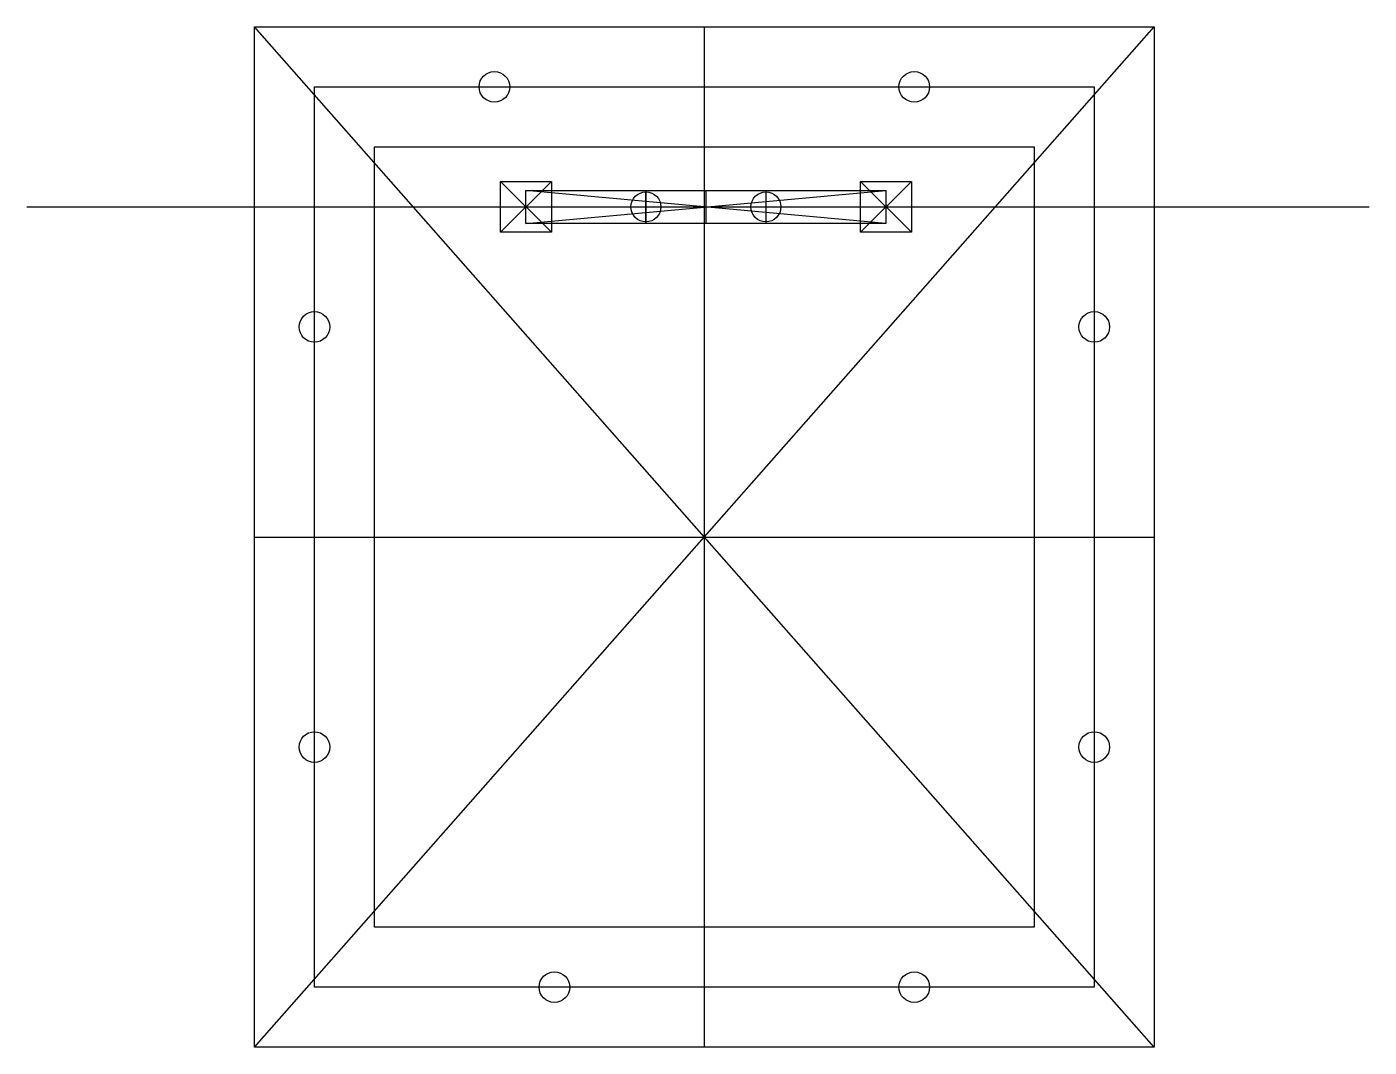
# Model space of a CAD drawing. Header units: millimetres. Extents: x -113 to 111, y -85 to 85.
import ezdxf

# ---------------------------------------------------------------- set-up
doc = ezdxf.new("R2010")
doc.units = ezdxf.units.MM
doc.layers.get('0').update_dxf_attribs({"linetype": 'CONTINUOUS'})

msp = doc.modelspace()

# ---------------------------------------------------------------- linework, layer by layer
for p, q in [((75, -85), (-75, 85)), ((-75, -85), (75, 85)), ((0, -85), (0, 85)), ((-25.48, 50.8), (-33.99, 59.21)), ((-33.99, 50.8), (-25.48, 59.21)), ((34.52, 50.8), (26.01, 59.21)), ((26.01, 50.8), (34.52, 59.21)), ((30.26, 52.25), (-29.74, 57.75)), ((-29.74, 52.25), (30.26, 57.75)), ((-112.94, 55), (110.83, 55)), ((-75, 0), (75, 0))]:
    msp.add_line(p, q)
for points in [[(75, -85), (-75, -85), (-75, 85), (75, 85)], [(-65, 75), (65, 75), (65, -75), (-65, -75)], [(-55, 65), (55, 65), (55, -65), (-55, -65)], [(-25.48, 50.8), (-33.99, 50.8), (-33.99, 59.21), (-25.48, 59.21)], [(34.52, 50.8), (26.01, 50.8), (26.01, 59.21), (34.52, 59.21)], [(30.26, 52.25), (-29.74, 52.25), (-29.74, 57.75), (-9.74, 57.75), (10.26, 57.75), (10.26, 52.25), (-9.74, 52.25), (-9.74, 57.75), (0.26, 57.75), (0.26, 52.25), (-9.74, 52.25), (-9.74, 57.75), (-9.74, 52.25), (-29.74, 52.25), (-29.74, 57.75), (30.26, 57.75)]]:
    msp.add_lwpolyline(points, close=True)
for centre, radius in [((-35, 75), 2.55), ((35, 75), 2.55), ((-9.74, 55), 2.5), ((10.26, 55), 2.5), ((-65, 35), 2.55), ((65, 35), 2.55), ((65, 35), 2.55), ((-65, -35), 2.55), ((65, -35), 2.55), ((-25, -75), 2.55), ((35, -75), 2.55)]:
    msp.add_circle(centre, radius)

doc.saveas('drawing.dxf')
